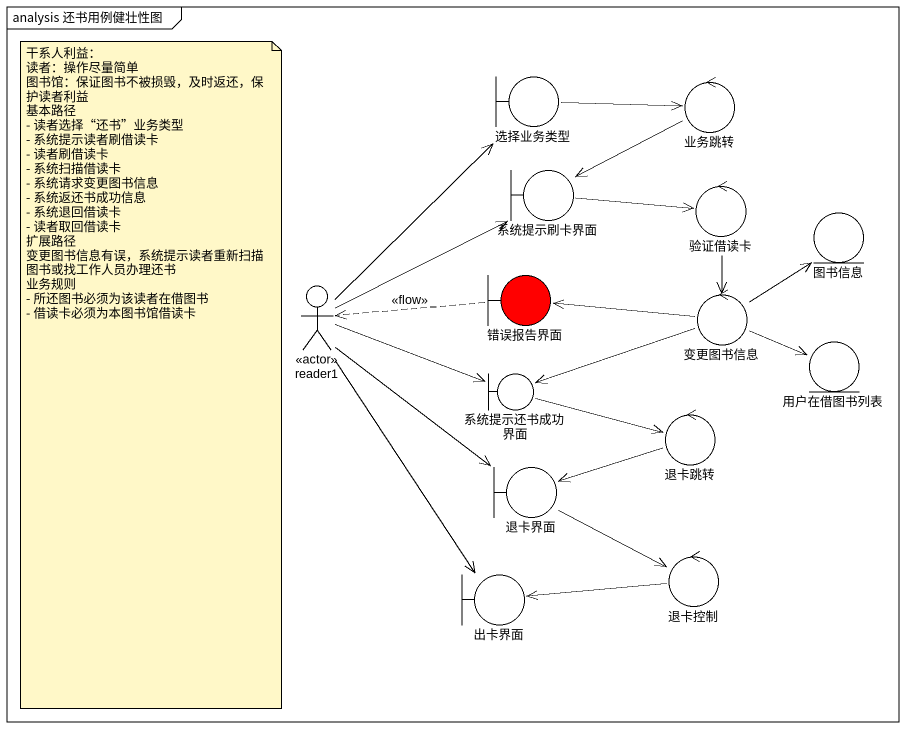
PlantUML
@startuml
mainframe analysis 还书用例健壮性图
boundary 选择业务类型
control 业务跳转
boundary 系统提示刷卡界面
control 验证借读卡
entity 图书信息
actor reader1 <<actor>>
boundary 错误报告界面 #FF0000
control 变更图书信息
entity 用户在借图书列表
boundary 系统提示还书成功界面
control 退卡跳转
boundary 退卡界面
boundary 出卡界面
control 退卡控制
选择业务类型 -right-> 业务跳转
业务跳转 -left-> 系统提示刷卡界面
系统提示刷卡界面 -right-> 验证借读卡
验证借读卡 --> 变更图书信息
reader1 -up-> 选择业务类型
reader1 -right-> 系统提示刷卡界面
reader1 -right-> 系统提示还书成功界面
reader1 --> 退卡界面
reader1 --> 出卡界面
错误报告界面 .left.> reader1 : <<flow>>
变更图书信息 -up-> 图书信息
变更图书信息 -left-> 错误报告界面
变更图书信息 -right-> 用户在借图书列表
变更图书信息 -left-> 系统提示还书成功界面
系统提示还书成功界面 -right-> 退卡跳转
退卡跳转 -left-> 退卡界面
退卡界面 -right-> 退卡控制
退卡控制 -left-> 出卡界面
note as N1
  干系人利益：
  读者：操作尽量简单
  图书馆：保证图书不被损毁，及时返还，保护读者利益
  基本路径
  - 读者选择“还书”业务类型
  - 系统提示读者刷借读卡
  - 读者刷借读卡
  - 系统扫描借读卡
  - 系统请求变更图书信息
  - 系统返还书成功信息
  - 系统退回借读卡
  - 读者取回借读卡
  扩展路径
  变更图书信息有误，系统提示读者重新扫描图书或找工作人员办理还书
  业务规则
  - 所还图书必须为该读者在借图书
  - 借读卡必须为本图书馆借读卡
end note
@enduml
